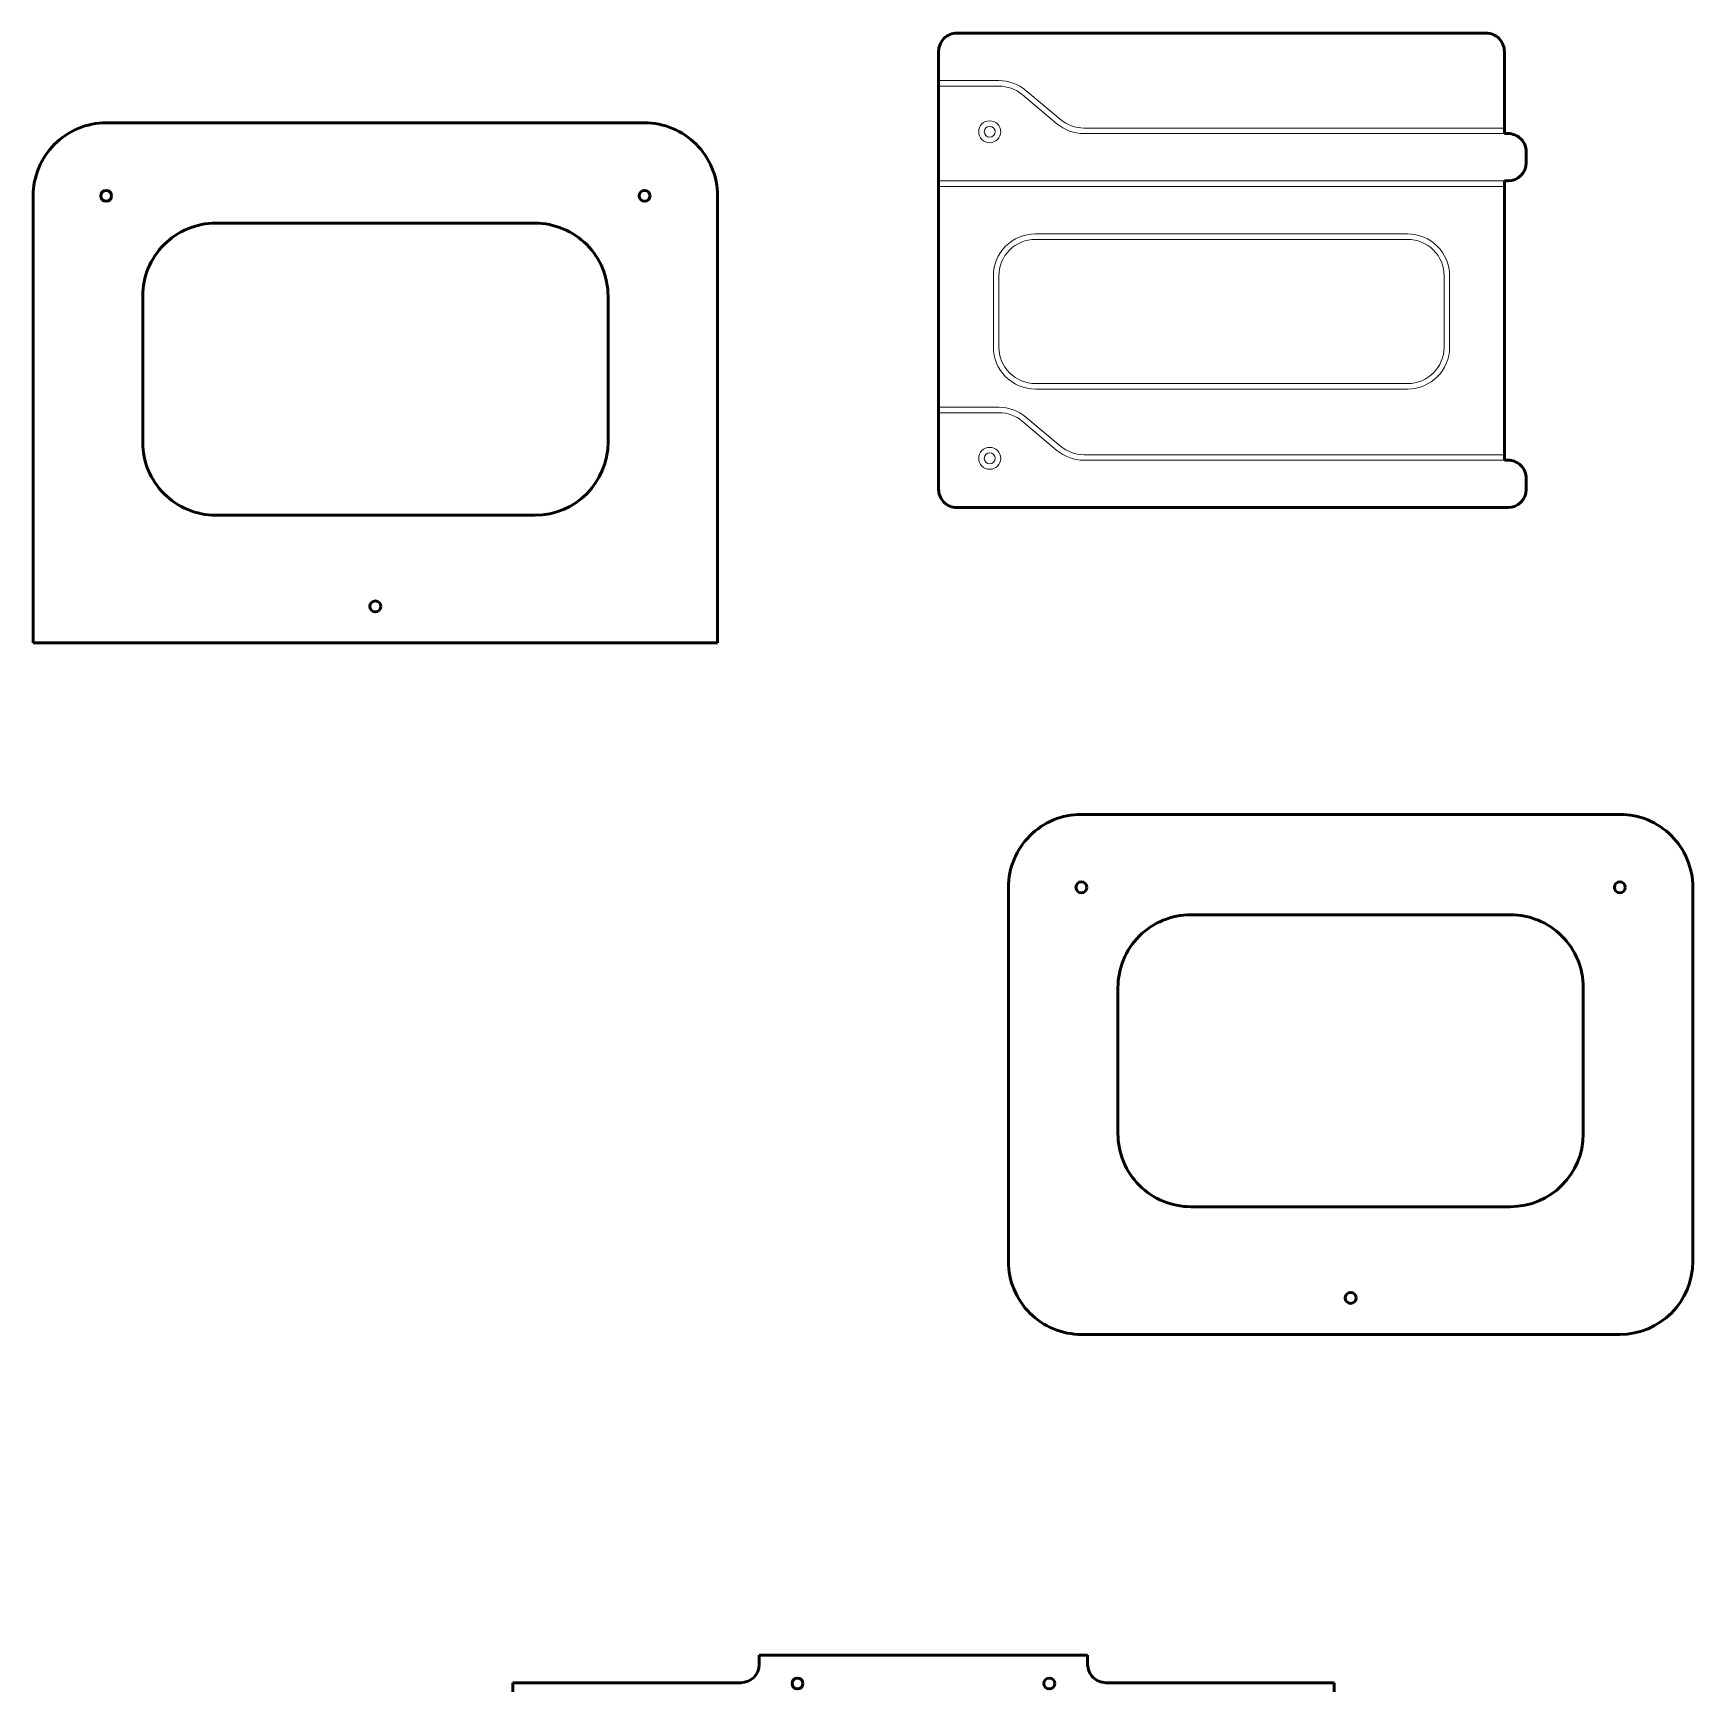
# Model space of a CAD drawing. Header units: millimetres. Extents: x -4457 to 5436, y 521 to 6420.
# Drawn here: x 2313 to 3223, y 1888 to 2797 of the extents above; entities that cross this region are included whole.
import ezdxf

# ---------------------------------------------------------------- set-up
doc = ezdxf.new("R2010")
doc.units = ezdxf.units.MM
doc.header["$MEASUREMENT"] = 0
doc.layers.add('layer 1', color=7, linetype='Continuous')
doc.layers.add('layer 2', color=7, linetype='Continuous')

msp = doc.modelspace()

# ---------------------------------------------------------------- linework, layer by layer
at = {"layer": 'layer 1', "lineweight": 50}
for points, knots in [([(2819.2713, 2797.1505), (2816.6191, 2797.1505), (2814.0756, 2796.0969), (2812.2002, 2794.2216), (2812.2002, 2794.2216), (2810.3248, 2792.3462), (2809.2713, 2789.8027), (2809.2713, 2787.1505)], [0, 0, 0, 0, 0.33333333, 0.33333333, 0.33333333, 0.33333333, 1, 1, 1, 1]), ([(3119.2713, 2787.1505), (3119.2713, 2789.8027), (3118.2177, 2792.3462), (3116.3423, 2794.2216), (3116.3423, 2794.2216), (3114.467, 2796.0969), (3111.9234, 2797.1505), (3109.2713, 2797.1505)], [0, 0, 0, 0, 0.33333333, 0.33333333, 0.33333333, 0.33333333, 1, 1, 1, 1]), ([(2353.1304, 2748.0284), (2342.5217, 2748.0284), (2332.3475, 2743.8141), (2324.8461, 2736.3126), (2324.8461, 2736.3126), (2317.3446, 2728.8112), (2313.1304, 2718.637), (2313.1304, 2708.0284)], [0, 0, 0, 0, 0.33333333, 0.33333333, 0.33333333, 0.33333333, 1, 1, 1, 1]), ([(2688.1304, 2708.0284), (2688.1304, 2718.637), (2683.9161, 2728.8112), (2676.4146, 2736.3126), (2676.4146, 2736.3126), (2668.9132, 2743.8141), (2658.739, 2748.0284), (2648.1304, 2748.0284)], [0, 0, 0, 0, 0.33333333, 0.33333333, 0.33333333, 0.33333333, 1, 1, 1, 1]), ([(3131.2713, 2732.1505), (3131.2713, 2734.8027), (3130.2177, 2737.3462), (3128.3423, 2739.2216), (3128.3423, 2739.2216), (3126.467, 2741.0969), (3123.9234, 2742.1505), (3121.2713, 2742.1505)], [0, 0, 0, 0, 0.33333333, 0.33333333, 0.33333333, 0.33333333, 1, 1, 1, 1]), ([(2356.1304, 2708.0284), (2356.1304, 2709.6852), (2354.7872, 2711.0284), (2353.1304, 2711.0284), (2353.1304, 2711.0284), (2351.4735, 2711.0284), (2350.1304, 2709.6852), (2350.1304, 2708.0284), (2350.1304, 2708.0284), (2350.1303, 2706.3715), (2351.4735, 2705.0284), (2353.1303, 2705.0284), (2353.1303, 2705.0284), (2354.7872, 2705.0284), (2356.1303, 2706.3715), (2356.1304, 2708.0284)], [0, 0, 0, 0, 0.2, 0.2, 0.2, 0.2, 0.4, 0.4, 0.4, 0.4, 0.6, 0.6, 0.6, 0.6, 1, 1, 1, 1]), ([(2651.1304, 2708.0284), (2651.1304, 2709.6852), (2649.7872, 2711.0284), (2648.1304, 2711.0284), (2648.1304, 2711.0284), (2646.4735, 2711.0284), (2645.1304, 2709.6852), (2645.1304, 2708.0284), (2645.1304, 2708.0284), (2645.1303, 2706.3715), (2646.4735, 2705.0284), (2648.1303, 2705.0284), (2648.1303, 2705.0284), (2649.7872, 2705.0284), (2651.1303, 2706.3715), (2651.1304, 2708.0284)], [0, 0, 0, 0, 0.2, 0.2, 0.2, 0.2, 0.4, 0.4, 0.4, 0.4, 0.6, 0.6, 0.6, 0.6, 1, 1, 1, 1]), ([(2413.1304, 2693.0284), (2402.5217, 2693.0284), (2392.3475, 2688.8141), (2384.8461, 2681.3126), (2384.8461, 2681.3126), (2377.3446, 2673.8112), (2373.1304, 2663.637), (2373.1304, 2653.0284)], [0, 0, 0, 0, 0.33333333, 0.33333333, 0.33333333, 0.33333333, 1, 1, 1, 1]), ([(2628.1304, 2653.0284), (2628.1304, 2663.637), (2623.9161, 2673.8112), (2616.4146, 2681.3126), (2616.4146, 2681.3126), (2608.9132, 2688.8141), (2598.739, 2693.0284), (2588.1304, 2693.0284)], [0, 0, 0, 0, 0.33333333, 0.33333333, 0.33333333, 0.33333333, 1, 1, 1, 1]), ([(2373.1304, 2573.0284), (2373.1304, 2562.4197), (2377.3446, 2552.2456), (2384.8461, 2544.7441), (2384.8461, 2544.7441), (2392.3475, 2537.2426), (2402.5217, 2533.0284), (2413.1304, 2533.0284)], [0, 0, 0, 0, 0.33333333, 0.33333333, 0.33333333, 0.33333333, 1, 1, 1, 1]), ([(3131.2713, 2553.1505), (3131.2713, 2555.8027), (3130.2177, 2558.3462), (3128.3423, 2560.2216), (3128.3423, 2560.2216), (3126.467, 2562.0969), (3123.9234, 2563.1505), (3121.2713, 2563.1505)], [0, 0, 0, 0, 0.33333333, 0.33333333, 0.33333333, 0.33333333, 1, 1, 1, 1]), ([(2809.2713, 2547.1505), (2809.2713, 2544.4983), (2810.3248, 2541.9548), (2812.2002, 2540.0794), (2812.2002, 2540.0794), (2814.0756, 2538.2041), (2816.6191, 2537.1505), (2819.2713, 2537.1505)], [0, 0, 0, 0, 0.33333333, 0.33333333, 0.33333333, 0.33333333, 1, 1, 1, 1]), ([(2503.6304, 2483.0284), (2503.6304, 2484.6852), (2502.2872, 2486.0284), (2500.6304, 2486.0284), (2500.6304, 2486.0284), (2498.9735, 2486.0284), (2497.6304, 2484.6852), (2497.6304, 2483.0284), (2497.6304, 2483.0284), (2497.6303, 2481.3715), (2498.9735, 2480.0284), (2500.6303, 2480.0284), (2500.6303, 2480.0284), (2502.2872, 2480.0284), (2503.6303, 2481.3715), (2503.6304, 2483.0284)], [0, 0, 0, 0, 0.2, 0.2, 0.2, 0.2, 0.4, 0.4, 0.4, 0.4, 0.6, 0.6, 0.6, 0.6, 1, 1, 1, 1]), ([(2887.5356, 2369.0582), (2876.9269, 2369.0582), (2866.7528, 2364.8439), (2859.2513, 2357.3425), (2859.2513, 2357.3425), (2851.7499, 2349.841), (2847.5356, 2339.6669), (2847.5356, 2329.0582)], [0, 0, 0, 0, 0.33333333, 0.33333333, 0.33333333, 0.33333333, 1, 1, 1, 1]), ([(3222.5356, 2329.0582), (3222.5356, 2339.6669), (3218.3213, 2349.841), (3210.8199, 2357.3425), (3210.8199, 2357.3425), (3203.3184, 2364.8439), (3193.1442, 2369.0582), (3182.5356, 2369.0582)], [0, 0, 0, 0, 0.33333333, 0.33333333, 0.33333333, 0.33333333, 1, 1, 1, 1]), ([(2890.5356, 2329.0582), (2890.5356, 2330.7151), (2889.1924, 2332.0582), (2887.5356, 2332.0582), (2887.5356, 2332.0582), (2885.8787, 2332.0582), (2884.5356, 2330.7151), (2884.5356, 2329.0582), (2884.5356, 2329.0582), (2884.5356, 2327.4014), (2885.8787, 2326.0582), (2887.5356, 2326.0582), (2887.5356, 2326.0582), (2889.1924, 2326.0582), (2890.5356, 2327.4013), (2890.5356, 2329.0582)], [0, 0, 0, 0, 0.2, 0.2, 0.2, 0.2, 0.4, 0.4, 0.4, 0.4, 0.6, 0.6, 0.6, 0.6, 1, 1, 1, 1]), ([(3185.5356, 2329.0582), (3185.5356, 2330.7151), (3184.1924, 2332.0582), (3182.5356, 2332.0582), (3182.5356, 2332.0582), (3180.8787, 2332.0582), (3179.5356, 2330.7151), (3179.5356, 2329.0582), (3179.5356, 2329.0582), (3179.5356, 2327.4014), (3180.8787, 2326.0582), (3182.5356, 2326.0582), (3182.5356, 2326.0582), (3184.1924, 2326.0582), (3185.5356, 2327.4013), (3185.5356, 2329.0582)], [0, 0, 0, 0, 0.2, 0.2, 0.2, 0.2, 0.4, 0.4, 0.4, 0.4, 0.6, 0.6, 0.6, 0.6, 1, 1, 1, 1]), ([(2947.5356, 2314.0582), (2936.9269, 2314.0582), (2926.7528, 2309.8439), (2919.2513, 2302.3425), (2919.2513, 2302.3425), (2911.7499, 2294.841), (2907.5356, 2284.6669), (2907.5356, 2274.0582)], [0, 0, 0, 0, 0.33333333, 0.33333333, 0.33333333, 0.33333333, 1, 1, 1, 1]), ([(3162.5356, 2274.0582), (3162.5356, 2284.6669), (3158.3213, 2294.841), (3150.8199, 2302.3425), (3150.8199, 2302.3425), (3143.3184, 2309.8439), (3133.1442, 2314.0582), (3122.5356, 2314.0582)], [0, 0, 0, 0, 0.33333333, 0.33333333, 0.33333333, 0.33333333, 1, 1, 1, 1]), ([(2907.5356, 2194.0582), (2907.5356, 2183.4495), (2911.7499, 2173.2754), (2919.2513, 2165.7739), (2919.2513, 2165.7739), (2926.7528, 2158.2725), (2936.9269, 2154.0582), (2947.5356, 2154.0582)], [0, 0, 0, 0, 0.33333333, 0.33333333, 0.33333333, 0.33333333, 1, 1, 1, 1]), ([(2847.5356, 2124.0582), (2847.5356, 2113.4495), (2851.7499, 2103.2754), (2859.2513, 2095.7739), (2859.2513, 2095.7739), (2866.7528, 2088.2725), (2876.9269, 2084.0582), (2887.5356, 2084.0582)], [0, 0, 0, 0, 0.33333333, 0.33333333, 0.33333333, 0.33333333, 1, 1, 1, 1]), ([(3038.0356, 2104.0582), (3038.0356, 2105.7151), (3036.6924, 2107.0582), (3035.0356, 2107.0582), (3035.0356, 2107.0582), (3033.3787, 2107.0582), (3032.0356, 2105.7151), (3032.0356, 2104.0582), (3032.0356, 2104.0582), (3032.0356, 2102.4014), (3033.3787, 2101.0582), (3035.0356, 2101.0582), (3035.0356, 2101.0582), (3036.6924, 2101.0582), (3038.0356, 2102.4013), (3038.0356, 2104.0582)], [0, 0, 0, 0, 0.2, 0.2, 0.2, 0.2, 0.4, 0.4, 0.4, 0.4, 0.6, 0.6, 0.6, 0.6, 1, 1, 1, 1]), ([(2890.939, 1903.2102), (2890.939, 1900.558), (2891.9926, 1898.0145), (2893.868, 1896.1391), (2893.868, 1896.1391), (2895.7433, 1894.2637), (2898.2869, 1893.2102), (2900.939, 1893.2102)], [0, 0, 0, 0, 0.33333333, 0.33333333, 0.33333333, 0.33333333, 1, 1, 1, 1]), ([(2734.939, 1892.7708), (2734.939, 1894.4277), (2733.5959, 1895.7708), (2731.939, 1895.7708), (2731.939, 1895.7708), (2730.2822, 1895.7708), (2728.939, 1894.4277), (2728.939, 1892.7708), (2728.939, 1892.7708), (2728.939, 1891.114), (2730.2822, 1889.7708), (2731.939, 1889.7708), (2731.939, 1889.7708), (2733.5959, 1889.7708), (2734.939, 1891.1139), (2734.939, 1892.7708)], [0, 0, 0, 0, 0.2, 0.2, 0.2, 0.2, 0.4, 0.4, 0.4, 0.4, 0.6, 0.6, 0.6, 0.6, 1, 1, 1, 1]), ([(2872.939, 1892.7708), (2872.939, 1894.4277), (2871.5959, 1895.7708), (2869.939, 1895.7708), (2869.939, 1895.7708), (2868.2822, 1895.7708), (2866.939, 1894.4277), (2866.939, 1892.7708), (2866.939, 1892.7708), (2866.939, 1891.114), (2868.2822, 1889.7708), (2869.939, 1889.7708), (2869.939, 1889.7708), (2871.5959, 1889.7708), (2872.939, 1891.1139), (2872.939, 1892.7708)], [0, 0, 0, 0, 0.2, 0.2, 0.2, 0.2, 0.4, 0.4, 0.4, 0.4, 0.6, 0.6, 0.6, 0.6, 1, 1, 1, 1])]:
    msp.add_open_spline(points, degree=3, knots=knots, dxfattribs=at)
for points in [[(2819.2713, 2797.1505), (2819.2713, 2797.1505), (3109.2713, 2797.1505), (3109.2713, 2797.1505)], [(2809.2713, 2771.1505), (2809.2713, 2771.1505), (2809.2713, 2787.1505), (2809.2713, 2787.1505)], [(3119.2713, 2787.1505), (3119.2713, 2787.1505), (3119.2713, 2745.1505), (3119.2713, 2745.1505)], [(2809.2713, 2768.1505), (2809.2713, 2768.1505), (2809.2713, 2771.1505), (2809.2713, 2771.1505)], [(2809.2713, 2716.1505), (2809.2713, 2716.1505), (2809.2713, 2768.1505), (2809.2713, 2768.1505)], [(2648.1304, 2748.0284), (2648.1304, 2748.0284), (2353.1304, 2748.0284), (2353.1304, 2748.0284)], [(3119.2713, 2745.1505), (3119.2713, 2745.1505), (3119.2713, 2742.1505), (3119.2713, 2742.1505)], [(3119.2713, 2742.1505), (3119.2713, 2742.1505), (3121.2713, 2742.1505), (3121.2713, 2742.1505)], [(3131.2713, 2726.1505), (3131.2713, 2726.1505), (3131.2713, 2732.1505), (3131.2713, 2732.1505)], [(3121.2713, 2716.1505), (3126.7941, 2716.1505), (3131.2712, 2720.6276), (3131.2713, 2726.1504)], [(2809.2713, 2713.1505), (2809.2713, 2713.1505), (2809.2713, 2716.1505), (2809.2713, 2716.1505)], [(2809.2713, 2592.1505), (2809.2713, 2592.1505), (2809.2713, 2713.1505), (2809.2713, 2713.1505)], [(3119.2713, 2716.1505), (3119.2713, 2716.1505), (3119.2713, 2713.1505), (3119.2713, 2713.1505)], [(3119.2713, 2716.1505), (3119.2713, 2716.1505), (3121.2713, 2716.1505), (3121.2713, 2716.1505)], [(3119.2713, 2713.1505), (3119.2713, 2713.1505), (3119.2713, 2566.1505), (3119.2713, 2566.1505)], [(2313.1304, 2708.0284), (2313.1304, 2708.0284), (2313.1304, 2463.0284), (2313.1304, 2463.0284)], [(2688.1304, 2463.0284), (2688.1304, 2463.0284), (2688.1304, 2708.0284), (2688.1304, 2708.0284)], [(2413.1304, 2693.0284), (2413.1304, 2693.0284), (2588.1304, 2693.0284), (2588.1304, 2693.0284)], [(2373.1304, 2573.0284), (2373.1304, 2573.0284), (2373.1304, 2653.0284), (2373.1304, 2653.0284)], [(2628.1304, 2653.0284), (2628.1304, 2653.0284), (2628.1304, 2573.0284), (2628.1304, 2573.0284)], [(2809.2713, 2589.1505), (2809.2713, 2589.1505), (2809.2713, 2592.1505), (2809.2713, 2592.1505)], [(2809.2713, 2547.1505), (2809.2713, 2547.1505), (2809.2713, 2589.1505), (2809.2713, 2589.1505)], [(2588.1304, 2533.0284), (2610.2217, 2533.0284), (2628.1302, 2550.9369), (2628.1304, 2573.0282)], [(3119.2713, 2566.1505), (3119.2713, 2566.1505), (3119.2713, 2563.1505), (3119.2713, 2563.1505)], [(3119.2713, 2563.1505), (3119.2713, 2563.1505), (3121.2713, 2563.1505), (3121.2713, 2563.1505)], [(3121.2713, 2537.1505), (3126.7941, 2537.1505), (3131.2712, 2541.6276), (3131.2713, 2547.1504)], [(3131.2713, 2547.1505), (3131.2713, 2547.1505), (3131.2713, 2553.1505), (3131.2713, 2553.1505)], [(2588.1304, 2533.0284), (2588.1304, 2533.0284), (2413.1304, 2533.0284), (2413.1304, 2533.0284)], [(2819.2713, 2537.1505), (2819.2713, 2537.1505), (3121.2713, 2537.1505), (3121.2713, 2537.1505)], [(2313.1304, 2463.0284), (2313.1304, 2463.0284), (2688.1304, 2463.0284), (2688.1304, 2463.0284)], [(3182.5356, 2369.0582), (3182.5356, 2369.0582), (2887.5356, 2369.0582), (2887.5356, 2369.0582)], [(2847.5356, 2329.0582), (2847.5356, 2329.0582), (2847.5356, 2124.0582), (2847.5356, 2124.0582)], [(3222.5356, 2124.0582), (3222.5356, 2124.0582), (3222.5356, 2329.0582), (3222.5356, 2329.0582)], [(2947.5356, 2314.0582), (2947.5356, 2314.0582), (3122.5356, 2314.0582), (3122.5356, 2314.0582)], [(2907.5356, 2194.0582), (2907.5356, 2194.0582), (2907.5356, 2274.0582), (2907.5356, 2274.0582)], [(3162.5356, 2274.0582), (3162.5356, 2274.0582), (3162.5356, 2194.0582), (3162.5356, 2194.0582)], [(3122.5356, 2154.0582), (3144.6269, 2154.0582), (3162.5355, 2171.9667), (3162.5356, 2194.058)], [(3122.5356, 2154.0582), (3122.5356, 2154.0582), (2947.5356, 2154.0582), (2947.5356, 2154.0582)], [(3182.5356, 2084.0582), (3204.6269, 2084.0582), (3222.5355, 2101.9667), (3222.5356, 2124.058)], [(2887.5356, 2084.0582), (2887.5356, 2084.0582), (3182.5356, 2084.0582), (3182.5356, 2084.0582)], [(2700.939, 1893.2102), (2706.4619, 1893.2102), (2710.939, 1897.6873), (2710.939, 1903.2101)], [(2710.939, 1908.2102), (2710.939, 1908.2102), (2710.939, 1903.2102), (2710.939, 1903.2102)], [(2890.939, 1908.2102), (2890.939, 1908.2102), (2710.939, 1908.2102), (2710.939, 1908.2102)], [(2890.939, 1903.2102), (2890.939, 1903.2102), (2890.939, 1908.2102), (2890.939, 1908.2102)], [(2575.939, 1893.2102), (2575.939, 1893.2102), (2575.939, 1888.2102), (2575.939, 1888.2102)], [(2700.939, 1893.2102), (2700.939, 1893.2102), (2575.939, 1893.2102), (2575.939, 1893.2102)], [(3025.939, 1893.2102), (3025.939, 1893.2102), (2900.939, 1893.2102), (2900.939, 1893.2102)], [(3025.939, 1888.2102), (3025.939, 1888.2102), (3025.939, 1893.2102), (3025.939, 1893.2102)]]:
    msp.add_open_spline(points, degree=3, dxfattribs=at)
at = {"layer": 'layer 2', "color": 240, "lineweight": 9}
for points in [[(2809.2713, 2771.1505), (2809.2713, 2771.1505), (2842.2713, 2771.1505), (2842.2713, 2771.1505)], [(2842.2713, 2768.1505), (2842.2713, 2768.1505), (2809.2713, 2768.1505), (2809.2713, 2768.1505)], [(2857.0554, 2765.7695), (2852.9131, 2769.2453), (2847.6786, 2771.1505), (2842.2713, 2771.1505)], [(2855.127, 2763.4714), (2851.525, 2766.4938), (2846.9733, 2768.1505), (2842.2713, 2768.1505)], [(2857.0554, 2765.7695), (2857.0554, 2765.7695), (2876.0518, 2749.8296), (2876.0518, 2749.8296)], [(2874.1235, 2747.5315), (2874.1235, 2747.5315), (2855.127, 2763.4714), (2855.127, 2763.4714)], [(2874.1235, 2747.5315), (2878.2657, 2744.0557), (2883.5002, 2742.1505), (2888.9076, 2742.1505)], [(2876.0518, 2749.8296), (2879.6538, 2746.8072), (2884.2055, 2745.1505), (2888.9076, 2745.1505)], [(2888.9076, 2745.1505), (2888.9076, 2745.1505), (3119.2713, 2745.1505), (3119.2713, 2745.1505)], [(3119.2713, 2742.1505), (3119.2713, 2742.1505), (2888.9076, 2742.1505), (2888.9076, 2742.1505)], [(2809.2713, 2716.1505), (2809.2713, 2716.1505), (3119.2713, 2716.1505), (3119.2713, 2716.1505)], [(3119.2713, 2713.1505), (3119.2713, 2713.1505), (2809.2713, 2713.1505), (2809.2713, 2713.1505)], [(2862.2713, 2687.1505), (2862.2713, 2687.1505), (3066.2713, 2687.1505), (3066.2713, 2687.1505)], [(3066.2713, 2684.1505), (3066.2713, 2684.1505), (2862.2713, 2684.1505), (2862.2713, 2684.1505)], [(2839.2713, 2625.1505), (2839.2713, 2625.1505), (2839.2713, 2664.1505), (2839.2713, 2664.1505)], [(2842.2713, 2664.1505), (2842.2713, 2664.1505), (2842.2713, 2625.1505), (2842.2713, 2625.1505)], [(3086.2713, 2625.1505), (3086.2713, 2625.1505), (3086.2713, 2664.1505), (3086.2713, 2664.1505)], [(3089.2713, 2664.1505), (3089.2713, 2664.1505), (3089.2713, 2625.1505), (3089.2713, 2625.1505)], [(3066.2713, 2605.1505), (3077.3169, 2605.1505), (3086.2712, 2614.1047), (3086.2713, 2625.1504)], [(3066.2713, 2602.1505), (3078.9738, 2602.1505), (3089.2712, 2612.4479), (3089.2713, 2625.1504)], [(2862.2713, 2605.1505), (2862.2713, 2605.1505), (3066.2713, 2605.1505), (3066.2713, 2605.1505)], [(3066.2713, 2602.1505), (3066.2713, 2602.1505), (2862.2713, 2602.1505), (2862.2713, 2602.1505)], [(2809.2713, 2592.1505), (2809.2713, 2592.1505), (2842.2713, 2592.1505), (2842.2713, 2592.1505)], [(2857.0554, 2586.7695), (2852.9131, 2590.2453), (2847.6786, 2592.1505), (2842.2713, 2592.1505)], [(2842.2713, 2589.1505), (2842.2713, 2589.1505), (2809.2713, 2589.1505), (2809.2713, 2589.1505)], [(2855.127, 2584.4714), (2851.525, 2587.4938), (2846.9733, 2589.1505), (2842.2713, 2589.1505)], [(2874.1235, 2568.5315), (2874.1235, 2568.5315), (2855.127, 2584.4714), (2855.127, 2584.4714)], [(2857.0554, 2586.7695), (2857.0554, 2586.7695), (2876.0518, 2570.8296), (2876.0518, 2570.8296)], [(2874.1235, 2568.5315), (2878.2657, 2565.0557), (2883.5002, 2563.1505), (2888.9076, 2563.1505)], [(2876.0518, 2570.8296), (2879.6538, 2567.8072), (2884.2055, 2566.1505), (2888.9076, 2566.1505)], [(2888.9076, 2566.1505), (2888.9076, 2566.1505), (3119.2713, 2566.1505), (3119.2713, 2566.1505)], [(3119.2713, 2563.1505), (3119.2713, 2563.1505), (2888.9076, 2563.1505), (2888.9076, 2563.1505)]]:
    msp.add_open_spline(points, degree=3, dxfattribs=at)
for points, knots in [([(2843.2713, 2743.1505), (2843.2713, 2746.4642), (2840.585, 2749.1505), (2837.2713, 2749.1505), (2837.2713, 2749.1505), (2833.9576, 2749.1505), (2831.2713, 2746.4642), (2831.2713, 2743.1505), (2831.2713, 2743.1505), (2831.2713, 2739.8368), (2833.9575, 2737.1505), (2837.2712, 2737.1505), (2837.2712, 2737.1505), (2840.585, 2737.1505), (2843.2713, 2739.8368), (2843.2713, 2743.1505)], [0, 0, 0, 0, 0.2, 0.2, 0.2, 0.2, 0.4, 0.4, 0.4, 0.4, 0.6, 0.6, 0.6, 0.6, 1, 1, 1, 1]), ([(2840.2713, 2743.1505), (2840.2713, 2744.8073), (2838.9281, 2746.1505), (2837.2713, 2746.1505), (2837.2713, 2746.1505), (2835.6144, 2746.1505), (2834.2713, 2744.8073), (2834.2713, 2743.1505), (2834.2713, 2743.1505), (2834.2713, 2741.4936), (2835.6144, 2740.1505), (2837.2713, 2740.1505), (2837.2713, 2740.1505), (2838.9281, 2740.1505), (2840.2713, 2741.4936), (2840.2713, 2743.1505)], [0, 0, 0, 0, 0.2, 0.2, 0.2, 0.2, 0.4, 0.4, 0.4, 0.4, 0.6, 0.6, 0.6, 0.6, 1, 1, 1, 1]), ([(2862.2713, 2687.1505), (2856.1713, 2687.1505), (2850.3212, 2684.7273), (2846.0078, 2680.4139), (2846.0078, 2680.4139), (2841.6945, 2676.1006), (2839.2713, 2670.2505), (2839.2713, 2664.1505)], [0, 0, 0, 0, 0.33333333, 0.33333333, 0.33333333, 0.33333333, 1, 1, 1, 1]), ([(2862.2713, 2684.1505), (2856.9669, 2684.1505), (2851.8799, 2682.0434), (2848.1291, 2678.2926), (2848.1291, 2678.2926), (2844.3784, 2674.5419), (2842.2713, 2669.4548), (2842.2713, 2664.1505)], [0, 0, 0, 0, 0.33333333, 0.33333333, 0.33333333, 0.33333333, 1, 1, 1, 1]), ([(3089.2713, 2664.1505), (3089.2713, 2670.2505), (3086.8481, 2676.1006), (3082.5347, 2680.4139), (3082.5347, 2680.4139), (3078.2214, 2684.7273), (3072.3713, 2687.1505), (3066.2713, 2687.1505)], [0, 0, 0, 0, 0.33333333, 0.33333333, 0.33333333, 0.33333333, 1, 1, 1, 1]), ([(3086.2713, 2664.1505), (3086.2713, 2669.4548), (3084.1641, 2674.5419), (3080.4134, 2678.2926), (3080.4134, 2678.2926), (3076.6627, 2682.0434), (3071.5756, 2684.1505), (3066.2713, 2684.1505)], [0, 0, 0, 0, 0.33333333, 0.33333333, 0.33333333, 0.33333333, 1, 1, 1, 1]), ([(2839.2713, 2625.1505), (2839.2713, 2619.0505), (2841.6945, 2613.2004), (2846.0078, 2608.887), (2846.0078, 2608.887), (2850.3212, 2604.5737), (2856.1713, 2602.1505), (2862.2713, 2602.1505)], [0, 0, 0, 0, 0.33333333, 0.33333333, 0.33333333, 0.33333333, 1, 1, 1, 1]), ([(2842.2713, 2625.1505), (2842.2713, 2619.8462), (2844.3784, 2614.7591), (2848.1291, 2611.0084), (2848.1291, 2611.0084), (2851.8799, 2607.2576), (2856.9669, 2605.1505), (2862.2713, 2605.1505)], [0, 0, 0, 0, 0.33333333, 0.33333333, 0.33333333, 0.33333333, 1, 1, 1, 1]), ([(2843.2713, 2564.1505), (2843.2713, 2567.4642), (2840.585, 2570.1505), (2837.2713, 2570.1505), (2837.2713, 2570.1505), (2833.9576, 2570.1505), (2831.2713, 2567.4642), (2831.2713, 2564.1505), (2831.2713, 2564.1505), (2831.2713, 2560.8368), (2833.9575, 2558.1505), (2837.2712, 2558.1505), (2837.2712, 2558.1505), (2840.585, 2558.1505), (2843.2713, 2560.8368), (2843.2713, 2564.1505)], [0, 0, 0, 0, 0.2, 0.2, 0.2, 0.2, 0.4, 0.4, 0.4, 0.4, 0.6, 0.6, 0.6, 0.6, 1, 1, 1, 1]), ([(2840.2713, 2564.1505), (2840.2713, 2565.8073), (2838.9281, 2567.1505), (2837.2713, 2567.1505), (2837.2713, 2567.1505), (2835.6144, 2567.1505), (2834.2713, 2565.8073), (2834.2713, 2564.1505), (2834.2713, 2564.1505), (2834.2713, 2562.4936), (2835.6144, 2561.1505), (2837.2713, 2561.1505), (2837.2713, 2561.1505), (2838.9281, 2561.1505), (2840.2713, 2562.4936), (2840.2713, 2564.1505)], [0, 0, 0, 0, 0.2, 0.2, 0.2, 0.2, 0.4, 0.4, 0.4, 0.4, 0.6, 0.6, 0.6, 0.6, 1, 1, 1, 1])]:
    msp.add_open_spline(points, degree=3, knots=knots, dxfattribs=at)

doc.saveas('drawing.dxf')
